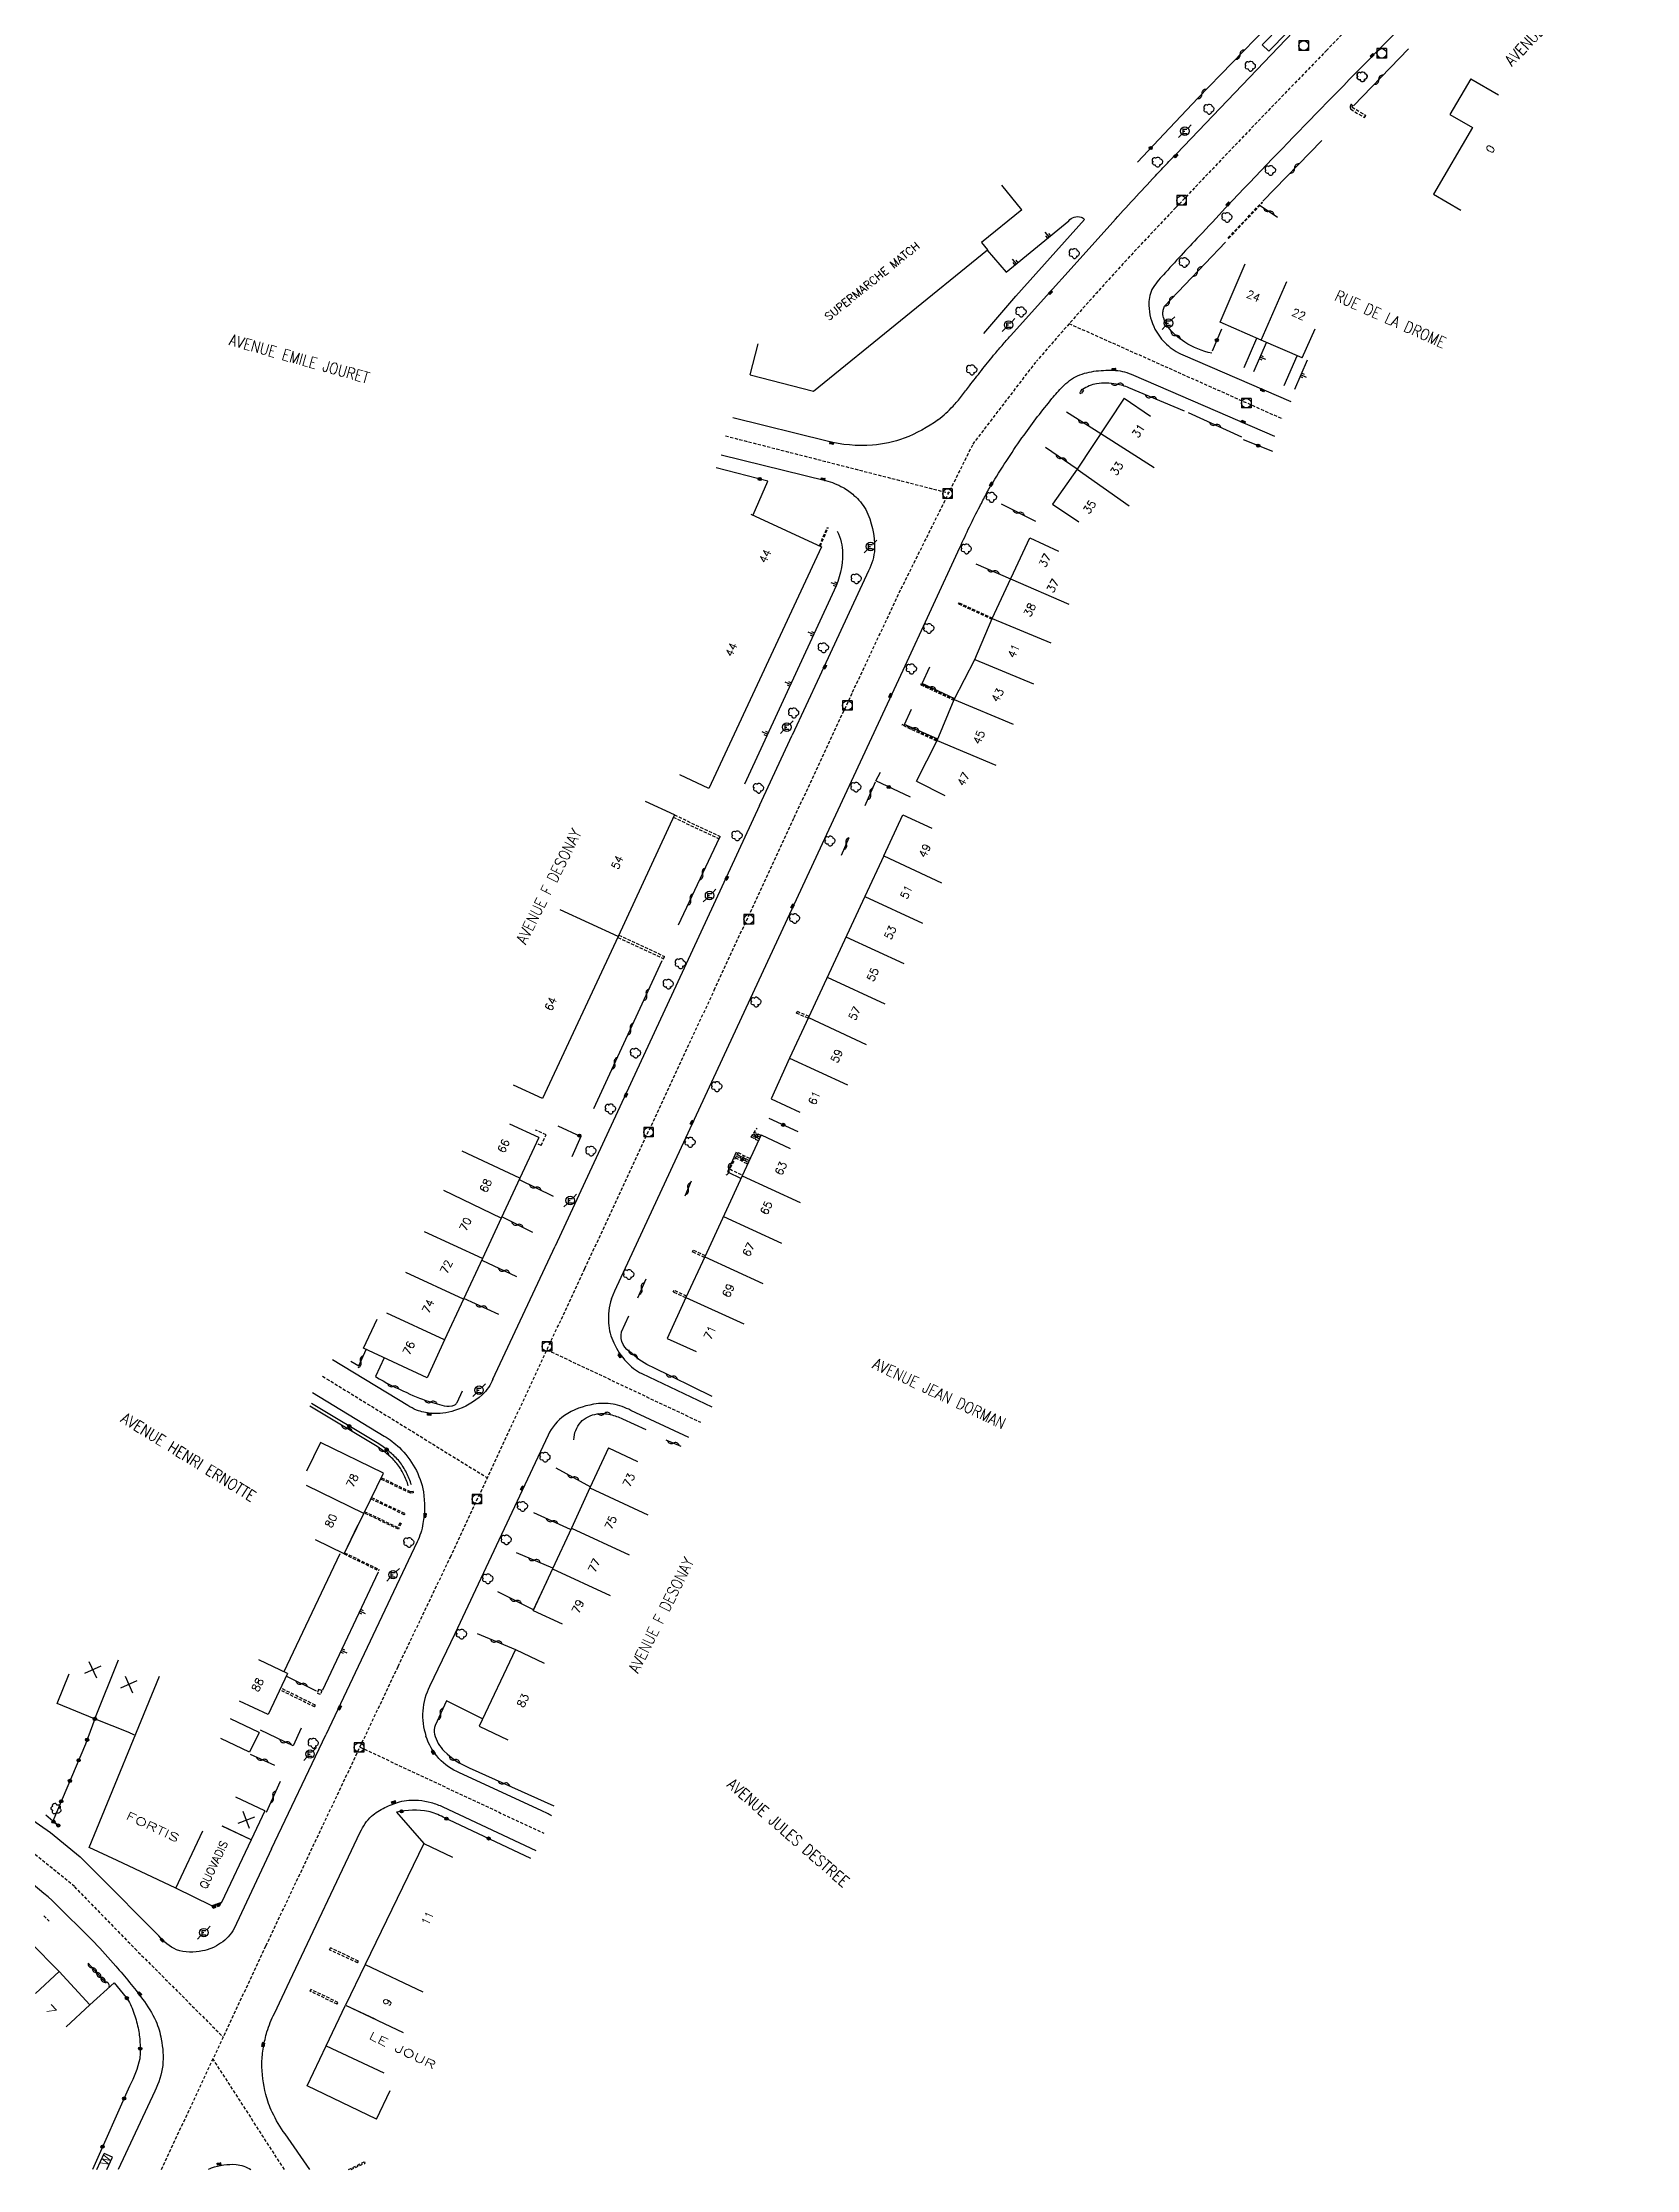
# Model space of a CAD drawing. Header units: millimetres. Extents: x 257000 to 258000, y 143000 to 144000.
# Drawn here: x 257604.9 to 257855.3, y 143000 to 143334 of the extents above; entities that cross this region are included whole.
import ezdxf
from ezdxf.enums import TextEntityAlignment as Align

# ---------------------------------------------------------------- set-up
doc = ezdxf.new("R2010")
doc.units = ezdxf.units.MM
doc.linetypes.add('DASHED', pattern=[0.75, 0.5, -0.25])
doc.layers.get('0').update_dxf_attribs({"linetype": 'CONTINUOUS'})
for name, color, linetype in [('W0001', 6, 'DASHED'), ('W0008', 7, 'CONTINUOUS'), ('W0100', 7, 'CONTINUOUS'), ('W0112', 1, 'DASHED'), ('W0211', 2, 'CONTINUOUS'), ('W0300', 7, 'CONTINUOUS'), ('W0310', 3, 'CONTINUOUS'), ('W0322', 7, 'CONTINUOUS'), ('W0400', 7, 'CONTINUOUS'), ('W0420', 7, 'CONTINUOUS'), ('W0471', 7, 'CONTINUOUS'), ('W0984', 7, 'CONTINUOUS'), ('W0989', 7, 'CONTINUOUS'), ('W0991', 7, 'CONTINUOUS'), ('W1102', 7, 'CONTINUOUS')]:
    doc.layers.add(name, color=color, linetype=linetype)
doc.styles.get("Standard").update_dxf_attribs({"font": 'romans.shx', "width": 0.85})

# ---------------------------------------------------------------- blocks, each defined once
blk = doc.blocks.new('t310o')
at = {"color": 0, "linetype": 'Continuous'}
for centre, start, end in [((-0.5, 0.38), 216.8699, 323.1304), ((0.5, -0.37), 36.8699, 143.1303)]:
    blk.add_arc(centre, 0.625, start, end, dxfattribs=at)
blk = doc.blocks.new('t322o')
at = {"color": 0, "linetype": 'Continuous'}
for radius in [0.25, 0.15]:
    blk.add_circle((0, 0), radius, dxfattribs=at)
blk = doc.blocks.new('T400')
for p, q in [((-0.15, 0.3), (0.15, 0.3)), ((-0.15, -0.25), (-0.15, 0.3)), ((-0.15, 0.15), (0.15, 0.15)), ((-0.15, 0), (0.15, 0)), ((0.15, 0.3), (0.15, -0.25)), ((-0.15, -0.15), (0.15, -0.15)), ((-0.15, -0.25), (-0.15, -0.3)), ((-0.15, -0.3), (0.15, -0.3)), ((0.15, -0.3), (0.15, -0.25))]:
    blk.add_line(p, q)
blk = doc.blocks.new('T471')
for p, q in [((-0.333334, 0.333334), (-0.333334, -0.333334)), ((-0.333334, 0.333334), (0.333334, 0.333334)), ((-0.333334, 0), (0, 0)), ((0.500001, 0.500001), (1.000002, 1.000002)), ((-0.500001, -0.500001), (-1.000002, -1.000002)), ((-0.333334, -0.333334), (0.333334, -0.333334))]:
    blk.add_line(p, q)
blk.add_ellipse((0, 0), major_axis=(0.471405, 0.471405), ratio=1, start_param=5.4977871438, end_param=11.780972451)
blk = doc.blocks.new('T300')
for p, q in [((-0.8, 0.51), (-0.86, 0.34)), ((-0.86, 0.34), (-0.86, 0.17)), ((-0.86, 0.17), (-0.74, 0.06)), ((-0.69, 0.63), (-0.8, 0.51)), ((-0.8, -0.06), (-0.74, 0.06)), ((-0.74, 0.06), (-0.69, 0.11)), ((-0.57, 0.69), (-0.69, 0.63)), ((-0.46, 0.69), (-0.57, 0.69)), ((-0.29, 0.63), (-0.46, 0.69)), ((-0.29, 0.63), (-0.17, 0.74)), ((-0.23, 0.57), (-0.29, 0.63)), ((-0.17, 0.74), (-0.06, 0.8)), ((-0.06, 0.8), (0.06, 0.8)), ((0.06, 0.8), (0.23, 0.74)), ((0.23, 0.74), (0.34, 0.63)), ((0.34, 0.63), (0.4, 0.51)), ((0.46, 0.46), (0.34, 0.46)), ((0.4, 0.51), (0.4, 0.46)), ((0.57, 0.4), (0.46, 0.46)), ((0.57, 0.4), (0.69, 0.29)), ((0.69, 0.29), (0.74, 0.17)), ((0.74, 0.06), (0.69, -0.17)), ((0.74, 0.17), (0.74, 0.06)), ((-0.8, -0.17), (-0.8, -0.06)), ((-0.8, -0.23), (-0.8, -0.17)), ((-0.74, -0.34), (-0.8, -0.23)), ((-0.69, -0.4), (-0.74, -0.34)), ((-0.51, -0.46), (-0.69, -0.4)), ((-0.4, -0.46), (-0.51, -0.46)), ((-0.4, -0.46), (-0.34, -0.46)), ((-0.34, -0.46), (-0.34, -0.4)), ((-0.34, -0.51), (-0.34, -0.46)), ((-0.29, -0.63), (-0.34, -0.51)), ((-0.17, -0.74), (-0.29, -0.63)), ((-0.06, -0.8), (-0.17, -0.74)), ((0.06, -0.8), (-0.06, -0.8)), ((0.17, -0.74), (0.06, -0.8)), ((0.23, -0.69), (0.17, -0.74)), ((0.29, -0.46), (0.23, -0.46)), ((0.29, -0.63), (0.23, -0.69)), ((0.46, -0.4), (0.29, -0.46)), ((0.34, -0.51), (0.29, -0.63)), ((0.34, -0.51), (0.34, -0.46)), ((0.57, -0.34), (0.46, -0.4)), ((0.63, -0.29), (0.57, -0.34)), ((0.69, -0.17), (0.63, -0.29))]:
    blk.add_line(p, q)
blk = doc.blocks.new('T420')
for p, q in [((0.75, 0.75), (-0.75, 0.75)), ((-0.75, 0.75), (-0.75, -0.75)), ((0.75, 0.75), (0.75, -0.75)), ((0.75, -0.75), (-0.75, -0.75))]:
    blk.add_line(p, q)
blk.add_ellipse((0, 0), major_axis=(-0.53, 0.53), ratio=1, start_param=3.926991, end_param=10.210176)
blk = doc.blocks.new('t211o')
at = {"color": 0, "linetype": 'Continuous'}
for p, q in [((-0.29, 0.5), (-0.29, 0)), ((0, 1), (0, 0)), ((0.29, 0.5), (0.29, 0))]:
    blk.add_line(p, q, dxfattribs=at)
blk = doc.blocks.new('t991o')
at = {"color": 0, "linetype": 'Continuous'}
for p, q in [((-1, 1), (1, -1)), ((-1, -1), (1, 1))]:
    blk.add_line(p, q, dxfattribs=at)

msp = doc.modelspace()

# ---------------------------------------------------------------- linework, layer by layer
at = {"layer": 'W0001'}
for p, q in [((257766.16, 143289.89), (257799.73, 143274.91)), ((257751.1, 143270.94), (257761.08, 143283.97)), ((257712.21, 143272.25), (257747.3, 143263.28)), ((257739.82, 143248.25), (257751.1, 143270.94)), ((257732.18, 143232), (257739.82, 143248.25)), ((257684.18, 143128.72), (257708.27, 143117.36)), ((257648.93, 143124.57), (257674.82, 143108.63)), ((257654.82, 143066.32), (257683.66, 143052.81)), ((257609.94, 143044.4), (257619.45, 143034.68)), ((257619.45, 143034.68), (257633.33, 143020.78)), ((257623.62, 143000), (257640.04, 143035.13)), ((257642.94, 143000), (257631.73, 143017.34))]:
    msp.add_line(p, q, dxfattribs=at)
msp.add_lwpolyline([(257761.08, 143283.97, -0.013899), (257782.95, 143308.09, -0.003812), (257806.68, 143332.83, -0.001105), (257814.24, 143340.65, 0.003283), (257821.77, 143348.49)], format="xyb", dxfattribs=at)
msp.add_lwpolyline([(257640.04, 143035.13), (257660.8, 143079), (257669.01, 143096.17), (257690.14, 143141.5), (257710.45, 143185.2), (257723.02, 143212.34), (257732.18, 143232)], dxfattribs=at)
at = {"layer": 'W0001', "flags": 128}
msp.add_lwpolyline([(257609.98, 143044.43), (257604.38, 143048.97), (257596.87, 143054.55), (257588.98, 143059.29), (257578.27, 143065.38), (257564.97, 143071.13), (257542.77, 143080.03), (257516.67, 143090.36), (257469.74, 143108.87), (257436.72, 143122.72), (257397.42, 143138.36), (257355.56, 143156.2), (257325.52, 143167.15), (257310.64, 143172.33), (257290.75, 143177.09), (257269.82, 143181.93), (257233.66, 143190.54), (257202.03, 143197.6)], dxfattribs=at)
at = {"layer": 'W0008'}
for p, q in [((257783.06, 143316.56), (257801.38, 143335.68)), ((257717.55, 143214.2), (257722.69, 143225.27)), ((257675.68, 143124.1), (257685.46, 143145.02)), ((257694.31, 143136.71), (257694.82, 143137.98)), ((257640.9, 143050.37), (257649.44, 143068.24))]:
    msp.add_line(p, q, dxfattribs=at)
for points in [[(257855.31, 143373.89), (257843.02, 143361.42), (257811.16, 143329.2)], [(257717.55, 143214.2), (257704.74, 143186.5), (257685.46, 143145.02)], [(257694.82, 143137.98), (257716.15, 143183.9), (257728.49, 143210.48)]]:
    msp.add_lwpolyline(points, dxfattribs=at)
for points in [[(257811.97, 143329.99, 0.00266), (257797.9, 143315.53, 0.00248), (257790.78, 143308.05, 0.001972), (257786.61, 143303.59, 0.010887), (257781, 143297.52, 0.070106), (257779.21, 143295.22, 0.115548), (257778.71, 143292.71, 0.106135), (257779.68, 143289.01, 0.092457), (257781.5, 143286.63, 0.085034), (257784.03, 143284.98), (257801, 143277.64)], [(257745.65, 143274.8, 0.019715), (257746.85, 143275.81, 0.019324), (257747.96, 143276.91, 0.025023), (257749.28, 143278.48, -0.004916), (257750.53, 143280.11, 0.002197), (257752.42, 143282.51, -0.006764), (257754.34, 143284.91, -0.00522), (257755.66, 143286.46, -0.005019), (257757, 143287.98), (257772.63, 143305.34, -0.002705), (257775.94, 143308.98, -0.00185), (257779.29, 143312.59, -0.00204), (257781.16, 143314.58, -0.002), (257783.06, 143316.56)], [(257754.24, 143264.96, -0.009383), (257756.61, 143268.71, -0.009197), (257759.11, 143272.37, -0.009544), (257761.25, 143275.27, -0.008462), (257763.5, 143278.09, -0.003895), (257764.3, 143279.05, -0.031016), (257765.16, 143279.96, -0.016117), (257766.25, 143280.93, -0.07249), (257767.52, 143281.7, -0.066871), (257770.45, 143282.44, -0.044591), (257773.46, 143282.52, -0.052606), (257774.91, 143282.28, -0.035146), (257776.29, 143281.79), (257798.45, 143272.18)], [(257745.65, 143274.8, -0.066843), (257740.29, 143271.88, -0.070767), (257735.3, 143270.79, -0.077382), (257728.18, 143271.39), (257713.35, 143275.08)], [(257711.55, 143269.29), (257727.95, 143265.23, -0.06552), (257730.68, 143264.14, -0.062581), (257732.4, 143262.9, -0.090273), (257734.24, 143260.67, -0.120971), (257735.64, 143254.51, -0.103209), (257734.68, 143251.05), (257726.98, 143234.46), (257722.69, 143225.27)], [(257728.49, 143210.48), (257740.12, 143235.44), (257749.04, 143254.73, -0.002511), (257750.55, 143257.98, -0.012201), (257752.16, 143261.17, 0.001844), (257753.16, 143263.09, -0.022158), (257754.24, 143264.96)], [(257694.31, 143136.71, 0.096324), (257693.84, 143132.93, 0.089579), (257694.67, 143129.79, 0.082767), (257696.66, 143126.82, 0.093402), (257699.06, 143125), (257710.07, 143119.79)], [(257675.68, 143124.1, -0.11187), (257673.99, 143121.65, -0.106763), (257669.67, 143119.17, -0.093376), (257665.98, 143118.74, -0.073722), (257663.7, 143119.26, -0.049135), (257662.31, 143119.98), (257650.51, 143127.16)], [(257647.37, 143122.01), (257658.58, 143115.18, -0.058999), (257660.99, 143113.36, -0.072889), (257663.42, 143110.19, -0.08324), (257664.77, 143106.4, -0.08136), (257664.7, 143101.43, -0.070779), (257663.79, 143098.54), (257649.44, 143068.24)], [(257706.48, 143114.93), (257697.35, 143119.21, 0.068929), (257694.55, 143120.19, 0.088043), (257691.51, 143120.16, 0.109026), (257686.91, 143118.4, 0.128046), (257684.36, 143115.33), (257669.69, 143084.13), (257665.75, 143075.85)], [(257665.75, 143075.85, 0.100958), (257664.67, 143072.01, 0.100958), (257665.17, 143068.07)], [(257684.89, 143055.55, 0.007275), (257684.16, 143055.94, 0.010729), (257683.25, 143056.39), (257670.45, 143062.27, -0.100238), (257667.2, 143064.55, -0.104442), (257665.17, 143068.07)], [(257643.79, 143029.62), (257654.86, 143052.97, -0.038175), (257655.61, 143054.31, -0.064867), (257656.62, 143055.47, -0.064145), (257658.7, 143056.84, -0.044965), (257661.01, 143057.73, -0.050782), (257662.5, 143057.99, -0.042122), (257664.02, 143057.98, -0.044708), (257665.98, 143057.62, -0.042469), (257667.84, 143056.93), (257682.42, 143050.07)], [(257640.9, 143050.37), (257635.03, 143037.83, -0.131057), (257632.92, 143035.52, -0.108721), (257630.07, 143034.33, -0.134151), (257625.99, 143034.48, -0.110625), (257623.22, 143036.67), (257613.43, 143046.52)], [(257606.46, 143042.24), (257613.08, 143035.65, -0.020151), (257616.45, 143031.91, -0.023101), (257620.64, 143026.76, -0.049418), (257622.74, 143023.32, -0.061564), (257623.59, 143020.44, -0.073274), (257623.82, 143016.35, -0.07992), (257622.58, 143012.3), (257616.81, 143000)], [(257646.92, 143000), (257643.04, 143005.57, -0.041726), (257641.03, 143008.98, -0.051411), (257640.01, 143011.79, -0.063973), (257639.4, 143016.73, -0.038194), (257639.65, 143019.21, -0.025393), (257640.2, 143021.63, -0.042022), (257641.36, 143024.49), (257643.79, 143029.62)], [(257631.03, 143000, -0.079247), (257631.5, 143000.24, -0.099549), (257635.35, 143000.8, -0.088096), (257637.67, 143000)]]:
    msp.add_lwpolyline(points, format="xyb", dxfattribs=at)
at = {"layer": 'W0008', "flags": 128}
for points in [[(257599.26, 143057.74), (257606.17, 143052.93)], [(257606.17, 143052.93), (257610.87, 143049.09)], [(257610.87, 143049.09), (257613.43, 143046.52)]]:
    msp.add_lwpolyline(points, dxfattribs=at)
msp.add_lwpolyline([(257606.46, 143042.24, 0.035262), (257595.47, 143050.54)], format="xyb", dxfattribs=at)
at = {"layer": 'W0100'}
for p, q in [((257799.45, 143336.65), (257796.52, 143333.67)), ((257796.52, 143333.67), (257797.54, 143332.67)), ((257800.47, 143335.65), (257797.54, 143332.67)), ((257829.3, 143328.34), (257826.01, 143322.73)), ((257829.3, 143328.34), (257833.61, 143325.81)), ((257829.55, 143320.65), (257823.42, 143310.21)), ((257826.01, 143322.73), (257829.55, 143320.65)), ((257758.75, 143307.74), (257755.6, 143311.63)), ((257823.42, 143310.21), (257827.74, 143307.69)), ((257758.75, 143307.74), (257752.42, 143302.6)), ((257726.03, 143279.29), (257753.35, 143301.45)), ((257752.42, 143302.6), (257753.35, 143301.45)), ((257716.09, 143281.85), (257717.34, 143286.69)), ((257802.82, 143284.5), (257804.82, 143289.08)), ((257716.09, 143281.85), (257726.03, 143279.29)), ((257774.84, 143278.16), (257778.98, 143275.35)), ((257763.57, 143261.54), (257767.71, 143258.74)), ((257760.02, 143256.25), (257764.55, 143254.13)), ((257709.59, 143216.88), (257705.06, 143218.99)), ((257742.22, 143218.04), (257746.68, 143215.78)), ((257704.19, 143212.73), (257699.65, 143214.83)), ((257737.09, 143206.29), (257740.07, 143212.72)), ((257740.07, 143212.72), (257744.61, 143210.62)), ((257737.09, 143206.29), (257734.08, 143199.93)), ((257683.47, 143168.17), (257678.93, 143170.28)), ((257719.37, 143168.15), (257723.92, 143166.06)), ((257682.88, 143162.05), (257678.35, 143164.17)), ((257717.82, 143162.46), (257722.36, 143160.36)), ((257655.38, 143128.97), (257657.49, 143133.51)), ((257703.07, 143130.51), (257707.62, 143128.43)), ((257665.35, 143124.34), (257655.38, 143128.97)), ((257648.59, 143114.15), (257646.4, 143109.65)), ((257658.48, 143109.35), (257648.59, 143114.15)), ((257693.84, 143113.3), (257698.38, 143111.2)), ((257652.3, 143096.67), (257654.49, 143101.16)), ((257652.3, 143096.67), (257647.8, 143098.86)), ((257682.03, 143087.8), (257684.13, 143092.34)), ((257682.03, 143087.8), (257686.57, 143085.7)), ((257643.43, 143077.89), (257638.91, 143080.01)), ((257679.24, 143081.67), (257673.51, 143069.61)), ((257679.24, 143081.67), (257683.75, 143079.5)), ((257643.43, 143077.89), (257640.4, 143071.44)), ((257640.4, 143071.44), (257635.88, 143073.56)), ((257638.96, 143068.63), (257634.45, 143070.79)), ((257673.51, 143069.61), (257678.02, 143067.47)), ((257637.47, 143065.52), (257632.96, 143067.68)), ((257638.96, 143068.63), (257637.47, 143065.52)), ((257639.85, 143056.32), (257635.33, 143058.45)), ((257639.85, 143056.32), (257637.7, 143051.78)), ((257637.7, 143051.78), (257633.18, 143053.93)), ((257637.7, 143051.78), (257633.19, 143053.92)), ((257664.82, 143051.19), (257669.33, 143049.02)), ((257607.53, 143031.08), (257603.83, 143027.65)), ((257612.39, 143025.83), (257607.53, 143031.08)), ((257612.39, 143025.83), (257608.68, 143022.4)), ((257652.53, 143025.8), (257657.12, 143023.64)), ((257657.39, 143007.89), (257659.56, 143012.39)), ((257613.49, 143000), (257614.6, 143002.5)), ((257615.91, 143001.92), (257614.6, 143002.5)), ((257615.06, 143000), (257615.91, 143001.92))]:
    msp.add_line(p, q, dxfattribs=at)
for points in [[(257802.82, 143284.5), (257796.38, 143287.3), (257789.9, 143290.12), (257793.87, 143299.28)], [(257774.84, 143278.16), (257767.46, 143267.04), (257763.57, 143261.54)], [(257716.2, 143259.93), (257727.28, 143254.83), (257709.59, 143216.88)], [(257742.22, 143218.04), (257745.45, 143224.42), (257748.16, 143230.84), (257751.4, 143237.14), (257754.09, 143243.59), (257760.02, 143256.25)], [(257704.19, 143212.73), (257695.34, 143193.61), (257683.47, 143168.17)], [(257734.08, 143199.93), (257725.26, 143180.89), (257722.29, 143174.5), (257719.37, 143168.15)], [(257682.88, 143162.05), (257679.91, 143155.7), (257676.99, 143149.37), (257674.03, 143143.04), (257671.07, 143136.65), (257668.1, 143130.3), (257665.35, 143124.34)], [(257717.82, 143162.46), (257714.85, 143156.03), (257708.98, 143143.3), (257706.01, 143136.94), (257703.07, 143130.51)], [(257693.84, 143113.3), (257690.93, 143107.02), (257688.01, 143100.72), (257685.05, 143094.32), (257682.03, 143087.8)], [(257652.3, 143096.67), (257655.4, 143103.03), (257658.48, 143109.35)], [(257618.63, 143068.57), (257618.63, 143068.57), (257618.63, 143068.57), (257618.63, 143068.57), (257613.12, 143070.78), (257607.22, 143073.2)], [(257637.7, 143051.78), (257633.03, 143041.95), (257631.54, 143041.4), (257625.87, 143044.15), (257616.65, 143048.5)], [(257664.82, 143051.19), (257655.63, 143032.19), (257652.53, 143025.8)], [(257657.39, 143007.89), (257646.5, 143013.15), (257649.52, 143019.42), (257652.53, 143025.8)]]:
    msp.add_lwpolyline(points, dxfattribs=at)
at = {"layer": 'W0100', "flags": 128}
for points in [[(257613.15, 143070.76), (257616.88, 143080.04)], [(257607.22, 143073.2), (257609.12, 143077.82)], [(257612.27, 143050.57), (257623.31, 143077.47)], [(257618.63, 143068.57), (257619.51, 143068.21)], [(257616.65, 143048.5), (257612.27, 143050.57)], [(257603.02, 143035.67), (257607.53, 143031.08)]]:
    msp.add_lwpolyline(points, dxfattribs=at)
at = {"layer": 'W0112'}
for p, q in [((257810.44, 143323.55), (257812.59, 143322.23)), ((257810.52, 143324.33), (257810.7, 143324.13)), ((257810.65, 143323.89), (257812.8, 143322.57)), ((257812.59, 143322.23), (257812.8, 143322.57)), ((257791.16, 143303.32), (257796.52, 143308.97)), ((257791.23, 143303.25), (257796.59, 143308.9)), ((257796.52, 143308.97), (257796.59, 143308.9)), ((257791.16, 143303.32), (257791.23, 143303.25)), ((257768.19, 143279.56), (257767.82, 143279.02)), ((257768.07, 143278.86), (257767.82, 143279.02)), ((257768.43, 143279.39), (257768.07, 143278.86)), ((257768.19, 143279.56), (257768.43, 143279.39)), ((257726.99, 143255.01), (257728.2, 143257.88)), ((257727.13, 143254.95), (257728.33, 143257.82)), ((257728.2, 143257.88), (257728.33, 143257.82)), ((257748.84, 143245.86), (257748.92, 143246.04)), ((257748.84, 143245.86), (257754.04, 143243.47)), ((257748.92, 143246.04), (257754.12, 143243.65)), ((257742.92, 143233.15), (257743, 143233.33)), ((257742.92, 143233.15), (257748.11, 143230.72)), ((257743, 143233.33), (257748.19, 143230.91)), ((257739.99, 143226.83), (257740.07, 143227.01)), ((257745.39, 143224.29), (257739.99, 143226.83)), ((257745.48, 143224.46), (257740.07, 143227.01)), ((257704.02, 143212.36), (257711.21, 143208.96)), ((257704.19, 143212.73), (257711.38, 143209.32)), ((257711.21, 143208.96), (257711.38, 143209.32)), ((257695.32, 143193.45), (257702.48, 143190.14)), ((257695.48, 143193.82), (257702.65, 143190.5)), ((257702.48, 143190.14), (257702.65, 143190.5)), ((257723.38, 143181.57), (257723.5, 143181.85)), ((257725.21, 143180.79), (257723.38, 143181.57)), ((257725.34, 143181.06), (257723.5, 143181.85)), ((257684.03, 143162.46), (257682.37, 143163.23)), ((257716.25, 143162.1), (257717.18, 143163.51)), ((257717.78, 143162.37), (257716.75, 143162.86)), ((257683.26, 143160.8), (257682.46, 143161.17)), ((257683.26, 143160.8), (257684.03, 143162.46)), ((257714.05, 143159.43), (257715.97, 143158.45)), ((257714.19, 143159.7), (257716.1, 143158.73)), ((257717.4, 143161.56), (257716.25, 143162.1)), ((257717.53, 143161.83), (257716.42, 143162.35)), ((257717.65, 143162.1), (257716.58, 143162.6)), ((257716.83, 143161.83), (257717.26, 143162.62)), ((257713.78, 143158.89), (257715.72, 143157.9)), ((257713.91, 143159.15), (257715.84, 143158.18)), ((257714.75, 143158.4), (257715.14, 143159.22)), ((257707.04, 143144.08), (257707.16, 143144.35)), ((257708.94, 143143.22), (257707.04, 143144.08)), ((257709.07, 143143.49), (257707.16, 143144.35)), ((257704.01, 143137.78), (257704.14, 143138.05)), ((257705.98, 143136.87), (257704.01, 143137.78)), ((257706.11, 143137.14), (257704.14, 143138.05)), ((257663.14, 143106.47), (257663.17, 143106.27)), ((257656.52, 143105.34), (257661.79, 143102.83)), ((257656.61, 143105.52), (257661.88, 143103.01)), ((257661.79, 143102.83), (257661.88, 143103.01)), ((257661.07, 143101.54), (257661.25, 143101.46)), ((257652.3, 143096.67), (257657.75, 143094.03)), ((257652.38, 143096.85), (257657.84, 143094.21)), ((257657.75, 143094.03), (257657.84, 143094.21)), ((257647.67, 143072.64), (257642.23, 143075.32)), ((257647.8, 143072.91), (257642.36, 143075.6)), ((257647.67, 143072.64), (257647.8, 143072.91)), ((257648.27, 143075.39), (257648.08, 143074.8)), ((257648.08, 143074.8), (257648.61, 143074.63)), ((257648.79, 143075.23), (257648.27, 143075.39)), ((257648.79, 143075.23), (257648.61, 143074.63)), ((257631.72, 143041.05), (257631.54, 143041.4)), ((257631.6, 143041.28), (257632.93, 143041.77)), ((257631.66, 143041.16), (257632.83, 143041.57)), ((257631.72, 143041.05), (257632.74, 143041.41)), ((257632.23, 143041.23), (257632.1, 143041.6)), ((257632.74, 143041.41), (257633.03, 143041.95)), ((257650.02, 143034.51), (257650.15, 143034.79)), ((257654.44, 143032.46), (257650.02, 143034.51)), ((257654.57, 143032.73), (257650.15, 143034.79)), ((257654.44, 143032.46), (257654.57, 143032.73)), ((257646.96, 143027.99), (257647.09, 143028.26)), ((257651.22, 143025.96), (257646.96, 143027.99)), ((257651.35, 143026.23), (257647.09, 143028.26)), ((257651.22, 143025.96), (257651.35, 143026.23)), ((257653, 143000), (257655.51, 143001.2)), ((257653.4, 143000), (257655.55, 143000.96)), ((257655.51, 143001.2), (257655.55, 143000.96))]:
    msp.add_line(p, q, dxfattribs=at)
for points in [[(257810.44, 143323.55, -0.17354), (257810.35, 143324.03, -0.17354), (257810.52, 143324.33)], [(257810.65, 143323.89, -0.214069), (257810.62, 143323.98, -0.214069), (257810.7, 143324.13)]]:
    msp.add_lwpolyline(points, format="xyb", dxfattribs=at)
for points in [[(257714.19, 143159.7), (257712.89, 143157.13), (257714.89, 143156.12)], [(257717.26, 143162.62), (257717.26, 143162.07), (257716.79, 143162.3), (257717.26, 143162.62)], [(257714.75, 143158.4), (257715.42, 143158.62), (257714.53, 143159.07), (257714.75, 143158.4)], [(257663.17, 143106.27), (257662.73, 143106.21), (257658.03, 143108.43)], [(257663.14, 143106.47), (257662.76, 143106.41), (257658.12, 143108.61)], [(257661.25, 143101.46), (257660.83, 143100.54), (257655.44, 143103.11)], [(257661.07, 143101.54), (257660.73, 143100.81), (257655.53, 143103.29)], [(257632.1, 143041.6), (257631.79, 143041.28), (257632.54, 143041.55), (257632.1, 143041.6)]]:
    msp.add_lwpolyline(points, dxfattribs=at)
at = {"layer": 'W0112', "flags": 128}
msp.add_lwpolyline([(257605.14, 143039.84), (257606, 143038.99)], dxfattribs=at)
at = {"layer": 'W0211'}
for p, q in [((257793.68, 143282.96), (257795.68, 143287.61)), ((257797.21, 143286.95), (257795.14, 143282.29)), ((257799.95, 143280.17), (257802.03, 143284.84)), ((257803.59, 143284.11), (257801.58, 143279.53)), ((257642.91, 143078.18), (257651.68, 143096.72)), ((257648.95, 143075.33), (257657.71, 143093.87))]:
    msp.add_line(p, q, dxfattribs=at)
for points in [[(257753.32, 143301.42), (257756.31, 143297.94), (257766.13, 143306.04, -0.145234), (257766.99, 143306.6, -0.156618), (257768.09, 143306.6, -0.168061), (257768.6, 143306.21)], [(257729.75, 143257.26, -0.116477), (257730.6, 143253.8, -0.111652), (257729.3, 143247.99), (257715.2, 143217.54)]]:
    msp.add_lwpolyline(points, format="xyb", dxfattribs=at)
msp.add_lwpolyline([(257752.81, 143288.32), (257757.84, 143294.21), (257768.6, 143306.21)], dxfattribs=at)
at = {"layer": 'W0310'}
for p, q in [((257810.86, 143324.1), (257819.49, 143333.02)), ((257796.61, 143309.12), (257805.87, 143318.64)), ((257796.22, 143308.45), (257798.93, 143306.59)), ((257765.77, 143276.03), (257771.16, 143272.62)), ((257793.33, 143272.05), (257784.93, 143275.88)), ((257767.46, 143267.04), (257762.5, 143270.41)), ((257760.95, 143258.82), (257755.59, 143261.54)), ((257751.56, 143252.17), (257756.99, 143249.81)), ((257734.16, 143214.18), (257735.8, 143217.92)), ((257704.82, 143195.44), (257711.3, 143209.13)), ((257731.6, 143209.13), (257730.39, 143206.33)), ((257691.52, 143166.64), (257702.29, 143189.86)), ((257679.79, 143155.44), (257685.13, 143152.86)), ((257706.85, 143155.21), (257705.83, 143152.84)), ((257681.96, 143147.14), (257677.09, 143149.58)), ((257673.92, 143142.81), (257679.38, 143140.22)), ((257699.68, 143139.82), (257698.4, 143136.85)), ((257676.63, 143134.25), (257671.14, 143136.8)), ((257702.84, 143114.57), (257705.2, 143113.59)), ((257685.55, 143110.21), (257691.02, 143107.22)), ((257687.87, 143100.48), (257682.09, 143103.11)), ((257679.33, 143096.91), (257685.06, 143094.5)), ((257682.07, 143087.89), (257676.44, 143090.72)), ((257673.2, 143084.15), (257679.24, 143081.67)), ((257648, 143075.12), (257643.29, 143077.42)), ((257637.56, 143065.21), (257641.4, 143063.47)), ((257642.27, 143060.94), (257640.05, 143056.08))]:
    msp.add_line(p, q, dxfattribs=at)
for points in [[(257810.98, 143350.69), (257804.04, 143343.12), (257797.17, 143336.36), (257786.41, 143325.27), (257781.1, 143319.69)], [(257748.22, 143230.95), (257743.11, 143233.38), (257744.3, 143236)], [(257745.49, 143224.65), (257740.32, 143226.93), (257741.45, 143229.35)], [(257713.88, 143159.76), (257712.53, 143156.66), (257714.66, 143155.62)], [(257653.39, 143126.93), (257654.62, 143126.22), (257655.79, 143128.78)], [(257645.59, 143069.29), (257644.33, 143066.51), (257639.17, 143068.98)]]:
    msp.add_lwpolyline(points, dxfattribs=at)
for points in [[(257788.61, 143285.21, -0.087275), (257784.37, 143286.96, -0.100312), (257781.7, 143289.41, -0.129372), (257780.93, 143291.33, -0.073671), (257780.97, 143291.99, -0.068679), (257781.19, 143292.61), (257790.74, 143302.69)], [(257784.31, 143276.12), (257775.58, 143279.78, 0.060031), (257773.6, 143280.38, 0.086095), (257770.5, 143280.43, 0.102029), (257768.31, 143279.53)], [(257710.15, 143121.41), (257700.74, 143125.98, -0.102004), (257697.53, 143128.19, -0.340317), (257695.88, 143131.52), (257697.06, 143134.04)], [(257658.63, 143127.46), (257657.25, 143124.52, 0.029507), (257662.14, 143121.99, 0.037734), (257666.18, 143120.46, 0.009443), (257667.65, 143120.01, 0.112297), (257669.23, 143119.92, 0.075133), (257669.69, 143120.07, 0.164468), (257670.05, 143120.43), (257670.89, 143122.29)], [(257662.4, 143107.35, 0.044456), (257661.65, 143109.2, 0.051035), (257660.61, 143110.86, 0.046315), (257659.22, 143112.23, 0.04227), (257657.49, 143113.52), (257646.93, 143119.86)], [(257688.41, 143114.6, -0.092236), (257688.69, 143116.07, -0.090401), (257689.47, 143117.34, -0.09485), (257690.64, 143118.22, -0.079466), (257692.04, 143118.65, -0.090816), (257694.12, 143118.55, -0.052095), (257696.06, 143117.88), (257699.7, 143116.21)], [(257674.07, 143070.79), (257668.42, 143073.6), (257666.59, 143069.72, 0.170418), (257666.52, 143068.35, 0.130537), (257668.05, 143065.67, 0.098944), (257671.97, 143063.08), (257685.26, 143057.09)]]:
    msp.add_lwpolyline(points, format="xyb", dxfattribs=at)
at = {"layer": 'W0310', "flags": 128}
msp.add_lwpolyline([(257612.1, 143032.41), (257614.92, 143029.25)], dxfattribs=at)
at = {"layer": 'W0322'}
for p, q in [((257781.1, 143319.69), (257776.91, 143315.24)), ((257790.14, 143288.99), (257788.64, 143285.57)), ((257798.21, 143269.77), (257793.6, 143271.64)), ((257719.01, 143165.1), (257723.57, 143163))]:
    msp.add_line(p, q, dxfattribs=at)
for points in [[(257716.59, 143259.87), (257718.88, 143265.14), (257710.77, 143267.24)], [(257741.3, 143215.5), (257735.84, 143218.05), (257736.57, 143219.42)], [(257685.87, 143163.89), (257689.49, 143162.24), (257688.09, 143159.05)]]:
    msp.add_lwpolyline(points, dxfattribs=at)
for points in [[(257662.88, 143107.5, 0.044456), (257662.1, 143109.42, 0.051034), (257661, 143111.17, 0.046312), (257659.54, 143112.61, 0.04227), (257657.75, 143113.95), (257647.19, 143120.29)], [(257681.63, 143048.86), (257667.88, 143055.32, 0.067264), (257665.55, 143056.24, 0.101828), (257660.56, 143056.09), (257664.82, 143051.19)], [(257612.39, 143025.83), (257616.17, 143029.32), (257618.1, 143027.02, -0.082428), (257619.21, 143024.71, -0.040172), (257619.95, 143022.23, -0.038955), (257620.24, 143019.94, -0.059691), (257620.2, 143017.39, -0.059599), (257618.62, 143013.06), (257612.77, 143000)]]:
    msp.add_lwpolyline(points, format="xyb", dxfattribs=at)
at = {"layer": 'W0322', "flags": 128}
for points in [[(257613.15, 143070.76), (257611.68, 143066.78), (257606.56, 143054.68), (257607.42, 143054.02)], [(257607.42, 143054.02), (257606.56, 143054.68), (257605.48, 143055.65)]]:
    msp.add_lwpolyline(points, dxfattribs=at)
at = {"layer": 'W1102'}
for p, q in [((257796.38, 143287.3), (257800.38, 143296.47)), ((257771.16, 143272.62), (257779.56, 143267.3)), ((257767.46, 143267.04), (257775.62, 143261.26)), ((257756.99, 143249.81), (257766.17, 143245.83)), ((257754.09, 143243.59), (257763.32, 143239.72)), ((257751.4, 143237.14), (257760.62, 143233.28)), ((257748.16, 143230.84), (257757.38, 143226.96)), ((257745.45, 143224.42), (257754.67, 143220.53)), ((257737.09, 143206.29), (257746.16, 143202.08)), ((257734.08, 143199.93), (257743.15, 143195.72)), ((257695.34, 143193.61), (257686.27, 143197.81)), ((257731.14, 143193.58), (257740.21, 143189.38)), ((257728.2, 143187.24), (257737.27, 143183.03)), ((257725.26, 143180.89), (257734.33, 143176.69)), ((257722.29, 143174.5), (257731.38, 143170.33)), ((257679.91, 143155.7), (257670.85, 143159.93)), ((257676.99, 143149.37), (257667.99, 143153.72)), ((257714.85, 143156.03), (257723.93, 143151.84)), ((257711.91, 143149.66), (257720.99, 143145.47)), ((257674.03, 143143.04), (257664.95, 143147.24)), ((257708.98, 143143.3), (257718.06, 143139.11)), ((257671.07, 143136.65), (257661.99, 143140.85)), ((257706.01, 143136.94), (257715.11, 143132.78)), ((257668.1, 143130.3), (257659.03, 143134.5)), ((257655.4, 143103.03), (257646.41, 143107.42)), ((257690.93, 143107.02), (257700.01, 143102.81)), ((257688.01, 143100.72), (257697.09, 143096.52)), ((257685.05, 143094.32), (257694.12, 143090.12)), ((257625.87, 143044.15), (257630.14, 143053.2)), ((257655.63, 143032.19), (257664.67, 143027.92)), ((257652.53, 143025.8), (257661.57, 143021.53)), ((257649.52, 143019.42), (257658.56, 143015.15))]:
    msp.add_line(p, q, dxfattribs=at)

# ---------------------------------------------------------------- block references
at = {"layer": 'W0211'}
for p, rotation in [((257763.03, 143303.48), 39.47575130909303), ((257757.9, 143299.25), 39.47575130909303), ((257796.17, 143284.62), 246.0984881554926), ((257802.58, 143281.82), 246.3742911941777), ((257729.68, 143248.88), 68.86427945847369), ((257726.08, 143241.04), 65.15215360684181), ((257722.46, 143233.21), 65.15215360684181), ((257718.83, 143225.38), 65.15215360684181), ((257654.79, 143087.69), 244.7034288477066), ((257651.87, 143081.51), 244.7034288477066)]:
    msp.add_blockref('t211o', p, dxfattribs=dict(at, rotation=rotation))
at = {"layer": 'W0300'}
for p in [(257794.7, 143330.29), (257812.23, 143328.64), (257812.29, 143328.64), (257788.2, 143323.54), (257780.11, 143315.23), (257797.85, 143313.93), (257791.03, 143306.55), (257767.05, 143300.87), (257784.32, 143299.48), (257758.68, 143291.71), (257750.94, 143282.6), (257754.03, 143262.6), (257750.09, 143254.49), (257732.8, 143249.8), (257727.64, 143238.97), (257744.19, 143242), (257741.46, 143235.64), (257722.97, 143228.73), (257717.45, 143216.91), (257732.74, 143217.07), (257714.08, 143209.44), (257728.67, 143208.61), (257723.1, 143196.46), (257705.18, 143189.36), (257703.27, 143186.15), (257717.04, 143183.33), (257698.13, 143175.3), (257710.89, 143170.04), (257694.19, 143166.53), (257691.13, 143159.92), (257706.7, 143161.3), (257697.06, 143140.54), (257683.91, 143111.85), (257680.37, 143104.12), (257677.82, 143098.88), (257662.52, 143098.45), (257674.92, 143092.75), (257670.79, 143084.06), (257647.52, 143066.93)]:
    msp.add_blockref('T300', p, dxfattribs=at)
at = {"layer": 'W0300', "rotation": 325.118802412107}
msp.add_blockref('T300', (257607.09, 143056.56), dxfattribs=at)
at = {"layer": 'W0310'}
for p, rotation in [((257793.04, 143332.11), 45.87449108961441), ((257787.04, 143325.93), 45.87449108961441), ((257814.81, 143328.18), 225.937661688015), ((257801.59, 143314.24), 225.7996645460241), ((257797.57, 143307.52), 145.4765579444041), ((257786.34, 143298.05), 226.5363960706584), ((257781.95, 143293.41), 226.5363960706584), ((257782.94, 143288.02), 318.5550951352797), ((257773.77, 143280.35), 349.3360521158421), ((257779.07, 143278.31), 337.2766163295279), ((257768.46, 143274.32), 147.6557161387183), ((257789.13, 143273.97), 335.496286541229), ((257764.98, 143268.73), 325.7520108222087), ((257758.27, 143260.18), 333.1308281071136), ((257754.28, 143250.99), 156.5165751904892), ((257744.36, 143232.78), 334.5973243634286), ((257741.69, 143226.33), 336.1768192693725), ((257734.98, 143216.05), 246.2079282765637), ((257731.19, 143208.2), 66.63651763802565), ((257708.61, 143203.45), 244.6799739780968), ((257706.71, 143199.44), 244.6799739780968), ((257699.79, 143184.47), 245.1336078220124), ((257697.29, 143179.09), 245.1336078220124), ((257694.8, 143173.7), 245.1336078220124), ((257712.73, 143157.12), 66.52723461130545), ((257682.35, 143154.21), 154.2413435553096), ((257706.34, 143154.02), 66.87453607022226), ((257679.53, 143148.36), 333.3327284989791), ((257677.43, 143141.15), 154.5769517303673), ((257673.89, 143135.53), 335.1179487027237), ((257699.04, 143138.34), 66.64362103476246), ((257654.91, 143126.86), 245.4427558442255), ((257697.7, 143128), 313.1262148961434), ((257660.03, 143122.99), 153.0852520760149), ((257703.79, 143124.5), 334.1113973851173), ((257665.95, 143120.53), 163.8638096806719), ((257652.76, 143116.36), 329.0157484152076), ((257693.14, 143118.69), 176.5489599506247), ((257658.54, 143112.79), 321.9530049643342), ((257704.02, 143114.08), 157.4716815232671), ((257688.29, 143108.71), 151.3472148190568), ((257684.98, 143101.8), 335.4485298585523), ((257682.19, 143095.7), 157.2403430160788), ((257679.26, 143089.3), 333.3757040492368), ((257676.22, 143082.91), 157.6404281769015), ((257645.64, 143076.27), 333.9807222059166), ((257667.44, 143071.52), 64.81299373341565), ((257643.12, 143067.08), 334.4176084259873), ((257639.48, 143064.34), 155.7137957365809), ((257669.66, 143064.33), 146.4760195256521), ((257641.16, 143058.51), 65.35391739492398), ((257677.42, 143060.63), 155.7075529436796), ((257612.76, 143031.67), 311.7333489836838), ((257613.43, 143030.92), 311.7333489836838), ((257614.1, 143030.17), 311.7333489836838), ((257614.76, 143029.43), 311.7333489836838)]:
    msp.add_blockref('t310o', p, dxfattribs=dict(at, rotation=rotation))
at = {"layer": 'W0322'}
for p, rotation in [((257779.01, 143317.46), 136.7482045625314), ((257789.39, 143287.28), 156.3505879332796), ((257795.9, 143270.71), 67.96285841257209), ((257717.6, 143265.47), 75.51188401159366), ((257737.87, 143217.1), 64.8841369838105), ((257721.29, 143164.05), 245.2431913770561), ((257689.27, 143162.34), 245.5213849819507), ((257653.12, 143116.73), 59.01574773196226), ((257658.99, 143113.07), 51.36295789906986), ((257613.15, 143070.76), 249.8192515938558), ((257611.94, 143067.48), 249.8192515938558), ((257610.61, 143064.24), 247.0519309931067), ((257609.24, 143061.02), 247.0519309931067), ((257607.88, 143057.8), 247.0519309931067), ((257661.35, 143056.25), 99.62261570627876), ((257606.66, 143054.61), 322.4556701663143), ((257607.42, 143054.02), 142.4556701663143), ((257668.4, 143055.08), 64.80673728013592), ((257675.01, 143051.97), 64.80673728013592), ((257618.19, 143026.9), 217.5821683329334), ((257620.29, 143018.97), 181.7718963259067), ((257617.76, 143011.14), 155.8608906905463), ((257614.37, 143003.57), 155.8608906905463)]:
    msp.add_blockref('t322o', p, dxfattribs=dict(at, rotation=rotation))
at = {"layer": 'W0400'}
for p, rotation in [((257813.79, 143331.98), 135.1643699819865), ((257782.94, 143316.24), 317.2453287253707), ((257791.15, 143308.65), 135.0224386510337), ((257763.27, 143294.77), 315.7587380525173), ((257773.23, 143282.7), 90), ((257796.54, 143279.44), 245.0261869324574), ((257793.54, 143274.44), 68.08219957609043), ((257728.88, 143271.12), 258.0022486195393), ((257727.57, 143265.46), 77.6504485135949), ((257753.94, 143264.62), 150.2452364240779), ((257727.82, 143235.98), 336.4383788591599), ((257738.12, 143231.45), 156.2790801783805), ((257712.41, 143202.79), 336.8662492295262), ((257722.75, 143198.37), 153.0053158676801), ((257696.59, 143168.73), 335.7747918303473), ((257706.94, 143164.4), 153.1810429746461), ((257695.63, 143127.8), 212.3565998303427), ((257665.71, 143118.63), 90), ((257680.31, 143106.98), 152.4638731117948), ((257665.03, 143102.74), 356.9989421478124), ((257651.62, 143072.54), 334.524587174479), ((257666.32, 143065.5), 209.9769619235103), ((257660.11, 143057.68), 109.6644870931475), ((257623.72, 143036.02), 224.1487984889647), ((257620.21, 143027.58), 221.6428703843787), ((257639.61, 143019.59), 169.2373697132421), ((257632.69, 143000.86), 97.63941996496315)]:
    msp.add_blockref('T400', p, dxfattribs=dict(at, rotation=rotation))
at = {"layer": 'W0420'}
for p in [(257803.03, 143333.52), (257815.3, 143332.31), (257783.85, 143309.22), (257794.02, 143277.39), (257747.09, 143263.17), (257731.36, 143229.9), (257715.87, 143196.33), (257700.12, 143162.89), (257684.17, 143129.24), (257673.16, 143105.26), (257654.66, 143066.27)]:
    msp.add_blockref('T420', p, dxfattribs=at)
at = {"layer": 'W0471'}
for p in [(257784.37, 143320.09), (257756.69, 143289.66), (257781.79, 143289.96), (257734.98, 143254.87), (257721.85, 143226.51), (257709.72, 143200.06), (257687.83, 143152.16), (257673.51, 143122.37), (257660, 143093.4), (257646.96, 143065.24), (257630.28, 143037.19)]:
    msp.add_blockref('T471', p, dxfattribs=at)
at = {"layer": 'W0991'}
for p, rotation in [((257612.81, 143078.47), 249.7169121051387), ((257618.49, 143076.16), 249.7169121051387), ((257636.97, 143054.88), 65.86131848798588)]:
    msp.add_blockref('t991o', p, dxfattribs=dict(at, rotation=rotation))

# ---------------------------------------------------------------- texts
at = {"layer": 'W0984'}
for s, rotation, p in [('SUPERMARCHE MATCH', 38.8116, (257735.25, 143296.54)), ('QUOVADIS', 65.1042, (257631.88, 143047.84))]:
    msp.add_text(s, height=1.25, rotation=rotation, dxfattribs=at).set_placement(p, align=Align.MIDDLE)
for s, rotation, width, p in [('FORTIS', 335.088, 1.6, (257622.26, 143053.79)), ('LE JOUR', 334.5363, 1.6, (257661.49, 143018.7)), ('W', 66.0762, 1.2, (257614.9, 143001.39))]:
    msp.add_text(s, height=1.25, rotation=rotation, dxfattribs=dict(at, width=width)).set_placement(p, align=Align.MIDDLE)
at = {"layer": 'W0989', "width": 0.857143}
for s, rotation, p in [('AVENUE F DESONAY', 46.3401, (257841.93, 143337.96)), ('RUE DE LA DROME', 335.9502, (257816.67, 143290.57)), ('AVENUE EMILE JOURET', 344.3386, (257645.28, 143284.35)), ('AVENUE F DESONAY', 63.3864, (257684.46, 143201.52)), ('AVENUE JEAN DORMAN ', 334.755, (257746.27, 143121.63)), ('AVENUE HENRI ERNOTTE', 328.3479, (257627.88, 143111.87)), ('AVENUE F DESONAY', 63.3864, (257702.12, 143087.05)), ('AVENUE JULES DESTREE ', 318.8452, (257722.46, 143052.55))]:
    msp.add_text(s, height=1.75, rotation=rotation, dxfattribs=at).set_placement(p, align=Align.MIDDLE)
at = {"layer": 'W0991'}
for s, rotation, p in [('0', 56.844, (257832.37, 143317.3)), ('24', 336.5595, (257795.16, 143294.2)), ('22', 336.4677, (257802.28, 143291.34)), ('31', 56.4129, (257777.08, 143273.05)), ('33', 56.4129, (257773.68, 143267.13)), ('35', 54.7308, (257769.4, 143261.08)), ('44', 65.0178, (257718.46, 143253.37)), ('37', 62.3394, (257762.39, 143252.7)), ('37', 62.3394, (257763.64, 143248.71)), ('38', 64.8171, (257760.01, 143244.93)), ('44', 65.0178, (257713.14, 143238.68)), ('41', 67.5234, (257757.47, 143238.47)), ('43', 62.2305, (257754.96, 143231.54)), ('45', 67.1571, (257752.03, 143224.92)), ('47', 63.0918, (257749.6, 143218.35)), ('49', 65.1321, (257743.52, 143207.11)), ('54', 65.1564, (257695.23, 143205.27)), ('51', 64.6515, (257740.63, 143200.61)), ('53', 65.1492, (257738.1, 143194.24)), ('55', 65.1492, (257735.35, 143187.66)), ('64', 65.4201, (257684.77, 143183.04)), ('57', 64.9017, (257732.5, 143181.57)), ('59', 65.0835, (257729.69, 143174.88)), ('61', 65.3292, (257726.17, 143168.27)), ('66', 64.9548, (257677.35, 143160.73)), ('63', 65.2428, (257720.93, 143157.22)), ('68', 65.2932, (257674.55, 143154.52)), ('65', 65.2365, (257718.63, 143151.01)), ('70', 64.8945, (257671.37, 143148.44)), ('67', 65.2365, (257715.84, 143144.46)), ('72', 65.1852, (257668.37, 143141.74)), ('74', 64.9764, (257665.52, 143135.55)), ('69', 64.9881, (257712.67, 143138.03)), ('76', 65.1933, (257662.48, 143129)), ('71', 65.4399, (257709.78, 143131.41)), ('78', 64.4517, (257653.61, 143108.18)), ('73', 65.1222, (257697.05, 143108.27)), ('80', 63.5814, (257650.26, 143101.87)), ('75', 65.1492, (257694.2, 143101.6)), ('77', 65.1078, (257691.62, 143094.85)), ('79', 65.1834, (257689.04, 143088.41)), ('88', 64.8639, (257638.72, 143076.11)), ('83', 64.5651, (257680.4, 143073.65)), ('11', 64.1808, (257665.42, 143039.46)), ('9', 64.1178, (257659.1, 143026.27))]:
    msp.add_text(s, height=1.25, rotation=rotation, dxfattribs=at).set_placement(p, align=Align.MIDDLE)
at = {"layer": 'W0991', "width": 1.6}
msp.add_text('7', height=1.25, rotation=312.7257, dxfattribs=at).set_placement((257606.25, 143025.03), align=Align.MIDDLE)

doc.saveas('drawing.dxf')
